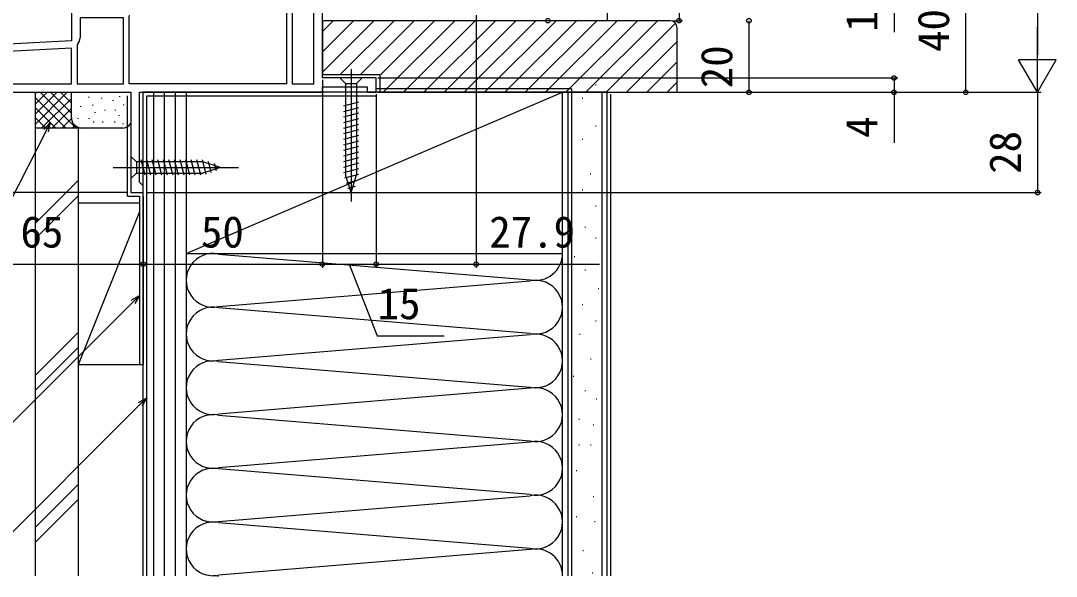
# Model space of a CAD drawing. Units: millimetres, scale not verified. Extents: x -525 to 525, y -783 to 778.
# Drawn here: x -379.1 to -90.2, y -79.9 to 75.3 of the extents above; entities that cross this region are included whole.
import ezdxf
from ezdxf.enums import TextEntityAlignment as Align

# ---------------------------------------------------------------- set-up
doc = ezdxf.new("R2010")
doc.units = ezdxf.units.MM
doc.header["$LTSCALE"] = 4
for name, color, linetype in [('0-3_YKK_11', 7, 'Continuous'), ('0-6_YKK_13', 4, 'Continuous'), ('0-8_YKK_D', 6, 'Continuous'), ('0-A_YSS_K', 3, 'Continuous'), ('0-B_YSS_KE', 3, 'Continuous')]:
    doc.layers.add(name, color=color, linetype=linetype)
doc.styles.add('ＭＳ ゴシック', font='')
doc.styles.get('ＭＳ ゴシック').set_extended_font_data('MS Gothic')

msp = doc.modelspace()

# ---------------------------------------------------------------- linework, layer by layer
at = {"layer": '0-3_YKK_11'}
for points in [[(-409, 55.3), (-348.4, 55.3), (-348.4, 27.3), (-345, 27.3), (-345, 29.2), (-345.5, 29.7), (-346, 30.2), (-346, 55.3), (-295, 55.3), (-295, 56.8), (-282.5, 56.8), (-282.5, 55.3), (-280, 55.3), (-280, 59.3), (-295, 59.3), (-295, 111.3), (-296.8, 111.3), (-296.8, 109.3), (-305, 109.3), (-305, 106)], [(-358.785, 84.126), (-357.793, 78.5), (-362.6, 78.5), (-362.6, 83.856), (-362.058, 84.724), (-362.377, 85.3), (-365, 85.3), (-365, 69.658), (-409.052, 67.35)], [(-306.4, 78.7), (-305, 78.7), (-305, 57.7)], [(-350.5, 57.7), (-350.5, 76.1), (-362.6, 76.1), (-362.6, 70.533)], [(-305, 57.7), (-348.9, 57.7), (-348.9, 76.5), (-348.762, 76.845)], [(-363.282, 68.665), (-363.4, 68.342), (-363.4, 57.7), (-350.5, 57.7)]]:
    msp.add_lwpolyline(points, dxfattribs=at)
for points in [[(-297.4, 57.7), (-297.4, 83.7), (-303.4, 83.7), (-303.4, 57.7)], [(-365, 67.656), (-407.6, 65.423), (-407.6, 57.7), (-365, 57.7)]]:
    msp.add_lwpolyline(points, close=True, dxfattribs=at)
msp.add_arc((-365.5, 70.533), 2.9, 319.88081, 0.00001, dxfattribs=at)
at = {"layer": '0-6_YKK_13'}
for p, q in [((-287, 61.8), (-287.001, 24.8)), ((-283.9, 59.3), (-285.45, 57.75)), ((-288.55, 57.75), (-288.55, 32.216)), ((-285.45, 57.75), (-285.45, 32.216)), ((-284.9, 52.555), (-289.1, 51.429)), ((-284.9, 51.002), (-289.1, 49.877)), ((-284.9, 49.449), (-289.1, 48.324)), ((-284.9, 47.896), (-289.1, 46.771)), ((-284.9, 46.343), (-289.1, 45.218)), ((-284.9, 44.79), (-289.1, 43.665)), ((-284.9, 43.237), (-289.1, 42.112)), ((-284.9, 41.684), (-289.1, 40.559)), ((-284.9, 40.131), (-289.1, 39.006)), ((-284.9, 38.579), (-289.1, 37.453)), ((-348.4, 37.4), (-348.4, 31.2)), ((-348.4, 37.4), (-346.85, 35.85)), ((-328.316, 35.85), (-346.85, 35.85)), ((-346.85, 35.85), (-346.85, 32.75)), ((-344.424, 32.2), (-345.549, 36.4)), ((-342.871, 32.2), (-343.996, 36.4)), ((-341.318, 32.2), (-342.443, 36.4)), ((-339.765, 32.2), (-340.89, 36.4)), ((-338.212, 32.2), (-339.337, 36.4)), ((-336.659, 32.2), (-337.784, 36.4)), ((-335.106, 32.2), (-336.231, 36.4)), ((-333.553, 32.2), (-334.679, 36.4)), ((-332, 32.2), (-333.126, 36.4)), ((-330.447, 32.2), (-331.573, 36.4)), ((-328.894, 32.2), (-330.02, 36.4)), ((-327.411, 32.459), (-328.467, 36.4)), ((-323.4, 34.3), (-328.316, 35.85)), ((-325.979, 32.91), (-326.792, 35.946)), ((-324.547, 33.362), (-325.096, 35.412)), ((-284.9, 37.026), (-289.1, 35.9)), ((-284.9, 35.473), (-289.1, 34.347)), ((-353.4, 34.3), (-318.4, 34.3)), ((-348.4, 31.2), (-346.85, 32.75)), ((-346.85, 32.75), (-328.316, 32.75)), ((-323.4, 34.3), (-328.316, 32.75)), ((-284.9, 33.92), (-289.1, 32.794)), ((-284.9, 32.367), (-288.842, 31.311)), ((-287, 27.3), (-288.55, 32.216)), ((-287, 27.3), (-288.55, 32.216)), ((-287, 27.3), (-285.45, 32.216)), ((-285.354, 30.692), (-288.39, 29.879)), ((-285.889, 28.996), (-287.939, 28.447))]:
    msp.add_line(p, q, dxfattribs=at)
msp.add_lwpolyline([(-283.9, 59.3), (-290.1, 59.3), (-288.55, 57.75), (-285.45, 57.75)], dxfattribs=at)
at = {"layer": '0-8_YKK_D'}
for p, q in [((-95.5, 394.8), (-95.5, 65.8)), ((-195.5, 360.304), (-195.5, 75.3)), ((-115.5, 55.3), (-115.5, 95.3)), ((-252.1, 76.804), (-252.1, 6.3)), ((-197, 75.3), (-194.5, 75.3)), ((-176, 75.304), (-176, 55.304)), ((-95.5, 55.3), (-95.5, 73.487)), ((-95.5, 55.3), (-100.75, 64.393)), ((-90.25, 64.393), (-100.75, 64.393)), ((-95.5, 55.3), (-90.25, 64.393)), ((-295, 58.8), (-295, 6.3)), ((-295, 58.8), (-295, 6.3)), ((-279.5, 59.3), (-134.5, 59.3)), ((-279.5, 55.304), (-175, 55.304)), ((-279.5, 55.3), (-134.5, 55.3)), ((-279, 55.3), (-94.5, 55.3)), ((-278, 55.3), (-94.5, 55.3)), ((-277, 55.3), (-114.5, 55.3)), ((-95.5, 55.3), (-95.5, 27.3)), ((-280, 54.8), (-280, 6.3)), ((-280, 54.3), (-280, 6.3)), ((-349.4, 27.3), (-430.921, 27.3)), ((-345, 26.3), (-345, 6.3)), ((-345, 26.3), (-345, 6.3)), ((-344, 27.3), (-94.5, 27.3)), ((-410, 7.3), (-345, 7.3)), ((-345, 7.3), (-295, 7.3)), ((-295, 7.3), (-280, 7.3))]:
    msp.add_line(p, q, dxfattribs=at)
for points in [[(-135.5, 111.3), (-135.5, 95.3), (-135.5, 72.075)], [(-135.5, 59.3), (-135.5, 55.3), (-135.5, 41.182)], [(-370.897, 46.854), (-372.055, 44.582), (-403.001, -16.152), (-495.765, -16.152)], [(-372.664, 44.893), (-370.897, 46.854), (-371.446, 44.272)], [(-287.5, 7.3), (-279.733, -12.7), (-261.006, -12.7)], [(-280, 7.3), (-252.1, 7.3), (-217.664, 7.3)], [(-346, -1.41), (-347.803, -3.213), (-391.935, -47.346), (-394.492, -47.346), (-482.719, -47.346)], [(-348.286, -2.73), (-346, -1.41), (-347.32, -3.696)], [(-344, -30.007), (-345.803, -31.811), (-387.491, -73.498), (-477.373, -73.498)], [(-346.286, -31.327), (-344, -30.007), (-345.32, -32.294)]]:
    msp.add_lwpolyline(points, dxfattribs=at)
for centre in [(-232.1, 75.304), (-195.5, 75.3), (-176, 75.304), (-135.5, 59.3), (-176, 55.304), (-135.5, 55.3), (-115.5, 55.3), (-95.5, 27.3), (-345, 7.3), (-345, 7.3), (-295, 7.3), (-295, 7.3), (-280, 7.3), (-280, 7.3), (-252.1, 7.3)]:
    msp.add_circle(centre, 0.637, dxfattribs=at)
at = {"layer": '0-A_YSS_K'}
for p, q in [((-215.5, 228.8), (-215.5, 75.3)), ((-295, 72.271), (-291.971, 75.3)), ((-295, 66.614), (-286.314, 75.3)), ((-295, 60.957), (-280.657, 75.3)), ((-290, 60.3), (-275, 75.3)), ((-284.343, 60.3), (-269.343, 75.3)), ((-279, 59.986), (-263.686, 75.3)), ((-278.029, 55.3), (-258.029, 75.3)), ((-272.373, 55.3), (-252.373, 75.3)), ((-266.716, 55.3), (-246.716, 75.3)), ((-261.059, 55.3), (-241.059, 75.3)), ((-255.402, 55.3), (-235.402, 75.3)), ((-249.745, 55.3), (-229.745, 75.3)), ((-244.088, 55.3), (-224.088, 75.3)), ((-238.431, 55.3), (-218.431, 75.3)), ((-232.775, 55.3), (-212.775, 75.3)), ((-227.118, 55.3), (-207.118, 75.3)), ((-221.461, 55.3), (-201.461, 75.3)), ((-215.804, 55.3), (-196.491, 74.613)), ((-210.147, 55.3), (-196, 69.447)), ((-204.49, 55.3), (-196, 63.79)), ((-198.833, 55.3), (-196, 58.133)), ((-375, 45.3), (-375, 55.3)), ((-375, 46.442), (-366.142, 55.3)), ((-375, 49.271), (-368.971, 55.3)), ((-375, 52.099), (-371.799, 55.3)), ((-375, 54.927), (-374.627, 55.3)), ((-373.686, 55.3), (-363.686, 45.3)), ((-370.858, 55.3), (-365, 49.442)), ((-368.029, 55.3), (-365, 52.271)), ((-365.201, 55.3), (-365, 55.099)), ((-365, 48.3), (-365, 55.3)), ((-333, 55.3), (-345, 55.3)), ((-345, -79.7), (-345, 55.3)), ((-342, -79.7), (-342, 55.3)), ((-339, -79.7), (-339, 55.3)), ((-336, -79.7), (-336, 55.3)), ((-333, 10.3), (-228, 55.3)), ((-333, 55.3), (-333, -79.7)), ((-226.5, 55.3), (-226.5, -79.7)), ((-218.801, 57.421), (-218.601, 57.421)), ((-217, 55.3), (-217, -79.7)), ((-375, 53.785), (-366.515, 45.3)), ((-373.314, 45.3), (-365, 53.614)), ((-360.245, 54.084), (-360.245, 53.884)), ((-356.651, 53.78), (-356.651, 53.58)), ((-353.434, 53.112), (-353.434, 52.912)), ((-351.585, 54.196), (-351.585, 53.996)), ((-222.531, 53.691), (-222.331, 53.691)), ((-214.5, -79.7), (-214.5, 54.801)), ((-375, 50.957), (-369.343, 45.3)), ((-370.485, 45.3), (-365, 50.785)), ((-362.505, 51.443), (-362.505, 51.243)), ((-359.158, 51.777), (-359.158, 51.577)), ((-358.499, 49.774), (-358.499, 49.574)), ((-355.706, 50.377), (-355.706, 50.177)), ((-352.767, 50.442), (-352.767, 50.242)), ((-350.498, 51.889), (-350.498, 51.689)), ((-375, 48.128), (-372.172, 45.3)), ((-367.657, 45.3), (-364.982, 47.975)), ((-363.172, 48.105), (-363.172, 47.905)), ((-360.159, 48.105), (-360.159, 47.905)), ((-358.833, 47.104), (-358.833, 46.904)), ((-356.318, 47.104), (-356.318, 46.904)), ((-352.936, 47.104), (-352.936, 46.904)), ((-351.754, 48.91), (-351.754, 48.71)), ((-350.667, 46.603), (-350.667, 46.403)), ((-225.515, 48.97), (-225.315, 48.97)), ((-362, 45.3), (-375, 45.3)), ((-364.828, 45.3), (-364.034, 46.095)), ((-350.649, 45.3), (-362, 45.3)), ((-218.801, 45.986), (-218.601, 45.986)), ((-222.531, 42.256), (-222.331, 42.256)), ((-225.515, 37.034), (-225.315, 37.034)), ((-220.293, 32.558), (-220.093, 32.558)), ((-363, 30.758), (-375, 18.758)), ((-375, 14.515), (-363, 26.515)), ((-222.531, 28.082), (-222.331, 28.082)), ((-363, -20.7), (-363, 24.3)), ((-346, 24.3), (-363, 24.3)), ((-345, 24.3), (-345, -20.7)), ((-218.801, 23.606), (-218.601, 23.606)), ((-363, -20.7), (-346, 21.8)), ((-225.515, 20.622), (-225.315, 20.622)), ((-221.785, 17.638), (-221.585, 17.638)), ((-218.801, 14.654), (-218.601, 14.654)), ((-333, 10.3), (-333, -79.7)), ((-323.968, 10.142), (-237.032, 2.958)), ((-228, -53.423), (-228, 10.3)), ((-224.769, 9.432), (-224.569, 9.432)), ((-221.785, 5.703), (-221.585, 5.703)), ((-323.968, -4.542), (-237.032, 2.642)), ((-218.055, 0.481), (-217.855, 0.481)), ((-237.032, -12.042), (-323.968, -4.858)), ((-222.531, -3.995), (-222.331, -3.995)), ((-218.801, -8.471), (-218.601, -8.471)), ((-363, -11.669), (-375, -23.669)), ((-323.968, -19.542), (-237.032, -12.358)), ((-223.277, -12.201), (-223.077, -12.201)), ((-363, -15.911), (-375, -27.911)), ((-323.968, -19.858), (-237.032, -27.042)), ((-220.217, -19.132), (-220.017, -19.132)), ((-363, -20.7), (-345, -20.7)), ((-225.019, -23.934), (-224.819, -23.934)), ((-237.032, -27.358), (-323.968, -34.542)), ((-221.818, -27.935), (-221.618, -27.935)), ((-218.616, -30.336), (-218.416, -30.336)), ((-323.968, -34.858), (-237.032, -42.042)), ((-223.418, -35.939), (-223.218, -35.939)), ((-219.417, -37.539), (-219.217, -37.539)), ((-237.032, -42.358), (-323.968, -49.542)), ((-223.418, -43.141), (-223.218, -43.141)), ((-220.217, -43.141), (-220.017, -43.141)), ((-237.032, -57.042), (-323.968, -49.858)), ((-224.219, -50.344), (-224.019, -50.344)), ((-363, -54.095), (-375, -66.095)), ((-323.968, -64.542), (-237.032, -57.358)), ((-219.417, -57.547), (-219.217, -57.547)), ((-363, -58.338), (-375, -70.338)), ((-224.219, -63.149), (-224.019, -63.149)), ((-323.968, -64.858), (-237.032, -72.042)), ((-219.083, -64.573), (-218.883, -64.573)), ((-237.032, -72.358), (-323.968, -79.542)), ((-222.36, -72.683), (-222.16, -72.683)), ((-219.765, -78.91), (-219.565, -78.91))]:
    msp.add_line(p, q, dxfattribs=at)
for centre, radius, start, end in [((-362, 48.3), 3, 180, 270), ((-350.9, 48.3), 3, 270, 326.44238), ((-325.5, 2.8), 7.5, 78.21647, 281.78351), ((-235.5, 10.3), 7.5, 258.21646, 0), ((-235.5, -4.7), 7.5, 258.21646, 101.78354), ((-325.5, -12.2), 7.5, 78.21647, 281.78351), ((-235.5, -19.7), 7.5, 258.21646, 101.78354), ((-325.5, -27.2), 7.5, 78.21647, 281.78351), ((-235.5, -34.7), 7.5, 258.21646, 101.78354), ((-325.5, -42.2), 7.5, 78.21647, 281.78352), ((-235.5, -49.7), 7.5, 258.21646, 101.78354), ((-325.5, -57.2), 7.5, 78.21647, 281.78351), ((-235.5, -64.7), 7.5, 258.21646, 101.78354), ((-325.5, -72.2), 7.5, 78.21647, 281.78351), ((-235.5, -79.7), 7.5, 359.99997, 101.78354), ((-325.5, -87.2), 7.5, 78.21647, 90.06416)]:
    msp.add_arc(centre, radius, start, end, dxfattribs=at)
at = {"layer": '0-B_YSS_KE'}
for p, q in [((-225.5, 56.3), (-280, 56.3)), ((-228, -79.7), (-228, 55.3)), ((-225.5, 56.3), (-225.5, -79.7)), ((-349.349, 26.3), (-349.349, 54.3)), ((-375, -79.7), (-375, 45.3))]:
    msp.add_line(p, q, dxfattribs=at)
for points in [[(-198, 75.3), (-295, 75.3), (-295, 60.3), (-279, 60.3), (-279, 55.3), (-196, 55.3), (-196, 73.3)], [(-215.5, -79.7), (-215.5, 55.3), (-228, 55.3)], [(-344, -79.7), (-344, 54.3), (-280, 54.3)], [(-363, -79.7), (-363, 45.3), (-375, 45.3)], [(-349.349, 26.3), (-346, 26.3), (-346, -20.7)]]:
    msp.add_lwpolyline(points, dxfattribs=at)
msp.add_lwpolyline([(-228, 10.3), (-228, 55.3), (-333, 55.3), (-333, 10.3)], close=True, dxfattribs=at)
msp.add_arc((-198, 73.3), 2, 0.00001, 89.99999, dxfattribs=at)

# ---------------------------------------------------------------- texts
at = {"layer": '0-8_YKK_D', "style": 'ＭＳ ゴシック'}
for s, p in [('16', (-137.5, 72.234)), ('40', (-117.5, 66.573)), ('20', (-178, 56.441)), ('4', (-137.5, 42.568)), ('28', (-97.5, 32.539))]:
    msp.add_text(s, height=8.798, rotation=90, dxfattribs=at).set_placement(p, align=Align.BOTTOM_LEFT)
for s, p in [('65', (-379.211, 9.3)), ('50', (-328.864, 9.3)), ('27.9', (-248.436, 9.3)), ('15', (-279.574, -10.7))]:
    msp.add_text(s, height=8.798, dxfattribs=at).set_placement(p, align=Align.BOTTOM_LEFT)

doc.saveas('drawing.dxf')
